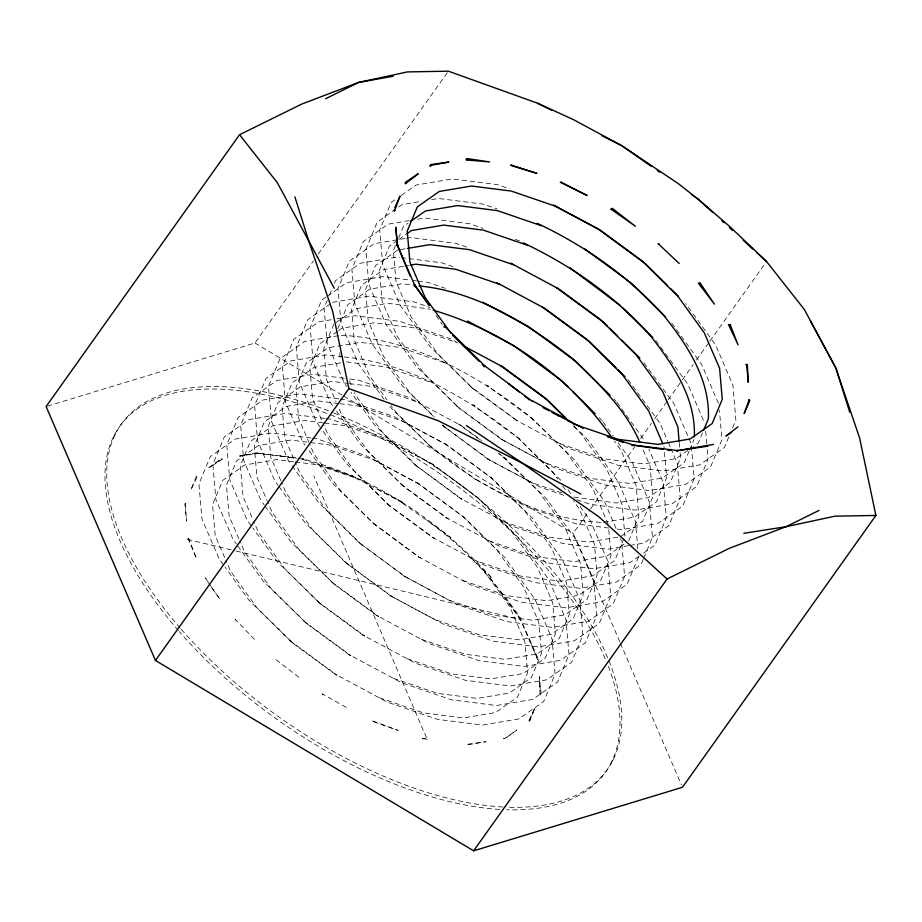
<?xml version="1.0" encoding="UTF-8"?>
<svg xmlns="http://www.w3.org/2000/svg" width="922" height="922" viewBox="0 0 922 922"><rect width="100%" height="100%" fill="white"/><g stroke="black" fill="none" stroke-linecap="round" stroke-linejoin="round"><path stroke-width="0.69" stroke-dasharray="4.61 3.46" d="M528.629 720.843L529.781 721.039L534.967 707.704L528.629 720.843L529.17 721.891L534.967 707.704M185.633 504.369L185.864 503.377L185.034 503.458L186.532 521.184L185.034 503.458M210.181 585.424L205.445 577.875L208.925 583.522M196.444 476.075L190.808 490.055L197.492 476.305L196.444 476.075L196.985 477.135M327.356 300.215L324.095 308.04L327.114 343.122L344.321 383.056L346.822 386.525M329.534 295.005L331.701 289.785M334.421 283.273L335.504 280.668L360.41 263.208L396.806 257.1L399.618 257.457M333.891 324.118L323.795 348.332L326.469 379.357L336.057 401.612M337.706 328.785L347.801 304.583L369.826 289.139L402.027 283.734L411.961 284.99M395.457 245.529L393.325 250.623L395.999 281.648L411.212 316.984L437.743 353.748L473.435 388.98L517.726 421.147L470.278 386.295L429.929 346.465L399.941 304.894L382.745 264.948L379.726 229.878L391.124 202.494L396.794 198.53M398.638 237.876L403.421 226.409L408.054 223.159M623.86 538.667L614.836 560.334L592.8 575.766L560.611 581.171L520.861 576.123L476.789 561.014M628.735 540.788L638.831 516.574L636.157 485.548L620.944 450.213L614.306 441.027M638.531 556.865L627.121 584.248L602.216 601.697L565.82 607.817L520.895 602.101L471.061 585.009L418.058 556.611L372.937 523.085L332.588 483.255L308.432 449.763M643.199 559.493L641.032 564.702L616.127 582.151L579.731 588.271L534.795 582.554L484.972 565.474L431.957 537.065L389.994 506.236L346.499 463.708L320.672 427.912M643.752 558.179L652.442 537.33L649.422 502.248L632.215 462.302L618.051 442.675M689.137 451.158L684.366 462.625L662.33 478.057L630.141 483.474L590.391 478.414L546.32 463.305L501.487 439.356L459.525 408.527L416.029 365.999L386.041 324.44L368.835 284.495L365.815 249.413L377.225 222.041L393.072 210.931M689.668 449.878L693.92 439.679M702.518 432.891L698.265 443.079L693.632 446.329M728.806 437.028L724.462 447.447L699.556 464.907L663.16 471.015L618.236 465.31L568.401 448.219L515.398 419.821M732.61 427.9L735.871 420.075L732.852 384.993L715.656 345.058L685.657 303.488M490.02 577.61L520.354 619.492L537.48 659.115L538.171 658.585L520.607 619.411L520.965 618.639C494.93 581.275 464.365 546.746 426.898 520.457M113.602 436.567L115.388 434.066M47.471 406.141L254.933 343.007L313.296 260.995M318.297 253.965L448.369 71.178M619.814 641.804L573.115 533.365L589.792 509.935M590.622 508.76L634.809 446.663M640.652 438.457L651.485 423.233M654.827 418.542L667.332 400.966M668.162 399.791L681.508 381.051M682.338 379.876L693.183 364.639M696.513 359.96L709.018 342.385M709.859 341.209L766.551 261.537M611.401 762.275L613.176 759.774M209.029 467.731L221.349 458.626L222.525 459.133L209.029 467.731L220.738 459.49L221.764 459.767L221.349 458.626M401.324 195.36L416.041 185.045L452.437 178.926L497.361 184.642L509.486 188.803M398.73 206.966L402.13 204.592L421.723 201.296M397.636 240.262L389.51 245.955L379.426 270.169L382.1 301.194L397.313 336.53L423.843 373.295L459.525 408.527M398.788 239.455L405.749 234.58M326.123 297.034L321.594 300.203L310.195 327.575L313.215 362.657L330.41 402.603L332.911 406.06M327.264 296.239L346.511 282.754L382.907 276.635L410.982 280.207M397.647 250.058L375.611 265.49L365.515 289.704L368.189 320.741L383.402 356.065L409.933 392.841L434.4 416.998M330.341 303.88L307.694 319.75L296.285 347.121L299.304 382.204L316.511 422.138L319.842 426.759M336.207 322.493L355.927 308.686L388.116 303.269L430.528 309.239M337.383 331.471L319.98 343.664L309.896 367.878L312.57 398.903L322.712 422.46M338.535 330.664L342.016 328.22L374.205 322.815L413.955 327.863L458.027 342.984M687.835 450.397L676.241 458.522L644.04 463.927L604.302 458.868L560.23 443.759M620.61 536.685L642.646 521.241L652.73 497.027L650.068 466.002L642.173 447.689M624.102 544.038L606.711 556.231L574.51 561.636L534.772 556.577L490.7 541.468M639.084 556.266L630.026 562.616L593.63 568.724L548.705 563.008L498.871 545.928L445.868 517.53L403.905 486.689L360.398 444.173L336.242 410.682M643.614 553.096L654.931 545.156L666.341 517.784L663.321 482.702L648.892 449.21M188.053 538.529L188.595 538.171L196.536 558.617L188.053 538.529L188.641 539.266M258.898 453.278L239.72 456.033L257.745 452.506L258.898 453.278L295.708 457.508M431.531 199.648L438.526 198.472L483.451 204.188L496.923 208.798M409.218 220.6L388.231 224.127L363.314 241.576L351.904 268.959L354.924 304.03L372.131 343.975L402.119 385.546L434.4 417.412M417.62 219.194L424.616 218.007L469.552 223.723L483.013 228.345M405.115 238.498L374.32 243.673L349.415 261.122L338.005 288.494L341.025 323.576L358.22 363.522L384.048 399.318M406.51 238.256L410.716 237.553L455.641 243.27L469.114 247.891M400.436 249.585L407.443 248.41M403.329 266.308L383.736 269.593L361.701 285.036L351.616 309.25L354.279 340.276L369.503 375.611L386.906 399.733M404.735 266.066L408.93 265.363M332.6 302.289L368.996 296.181L413.92 301.897L430.09 307.429M331.298 319.715L318.701 321.836L293.784 339.284L282.374 366.668L285.394 401.738L302.6 441.684L305.101 445.153M336.887 318.782L355.085 315.716L400.021 321.432L449.844 338.524L456.183 341.901M338.386 335.735L304.79 341.382L279.885 358.831L268.475 386.203L271.494 421.285L288.69 461.231L291.191 464.688M340.794 362.842L314.206 367.302L292.17 382.745L282.086 406.959L284.748 437.985L294.902 461.542M603.726 522.313L634.52 517.138L656.545 501.706L666.641 477.492L663.967 446.467M617.809 537.157L588.42 542.09L548.682 537.042L504.599 521.921M628.539 545.663L607.54 549.189L562.604 543.473L512.782 526.381L459.767 497.984L414.658 464.458L374.309 424.627L350.982 392.299M629.933 545.421L643.936 543.07L668.842 525.621L680.252 498.249L677.232 463.167L671.124 448.991M468.48 744.607L486.055 741.714L467.638 744.284M298.002 458.488L303.811 459.191C376.533 478.322 440.509 521.921 490.977 577.068L491.011 578.059M239.72 456.033L257.134 453.37L296.642 458.292M423.544 738.891L422.322 738.142L427.163 739.214L313.757 475.902M401.024 257.63L441.742 262.816L455.203 267.426M412.388 280.392L416.594 280.922M418 281.106L427.831 282.351L445.338 288.356M341.186 335.262C411.892 338.87 476.501 374.032 530.911 417.297L574.418 459.824L604.406 501.384L616.057 528.444M342.719 356.768L327.275 354.797L290.879 360.917L265.974 378.366L254.564 405.749L257.584 440.831L274.791 480.765L278.121 485.387M344.125 356.941C408.688 362.968 466.797 397.739 517.012 436.844L562.178 481.664M346.395 361.897L386.134 366.956L430.217 382.065M344.263 378.274L313.376 374.344L276.98 380.463L252.063 397.912L240.665 425.284L243.685 460.366L260.88 500.312L264.211 504.933M349.876 378.988L358.301 380.06L408.123 397.14L461.138 425.549L481.549 440.555M348.101 383.425L332.496 381.443L300.295 386.848L278.271 402.28L268.175 426.494L270.849 457.531L280.991 481.077M349.519 383.61L372.234 386.491L416.306 401.6M338.777 398.892L299.466 393.89L263.07 399.998L238.164 417.459L226.754 444.83L229.774 479.913L246.981 519.847L251.971 526.785M340.183 399.065L344.39 399.606L394.224 416.686L447.228 445.084L492.348 478.61L532.697 518.441L562.685 560.011L579.892 599.957L582.911 635.039L571.502 662.411L546.596 679.86L510.2 685.98L465.264 680.263L415.442 663.183L362.427 634.774L320.464 603.933L276.969 561.417L252.812 527.937M338.455 403.502L318.586 400.978L286.396 406.395L264.36 421.827L254.276 446.041L256.938 477.066L267.08 500.623M339.872 403.686L358.324 406.037L402.395 421.147L447.228 445.084M324.878 418.427L285.555 413.425L249.171 419.545L224.253 436.993L212.844 464.365L215.863 499.447L233.07 539.393L236.401 544.015M326.273 418.611L330.491 419.141L380.313 436.233L433.328 464.63L478.437 498.157L518.786 537.987L548.774 579.558L565.981 619.492L569.001 654.574L557.591 681.946L532.686 699.406L496.29 705.514L451.365 699.798L401.531 682.718L348.528 654.32L306.565 623.479L263.058 580.964L237.231 545.167M323.126 422.864L304.675 420.524L272.486 425.929L250.45 441.373L240.365 465.587L243.039 496.612L253.181 520.169M324.556 423.048L344.425 425.572L388.496 440.693L433.328 464.63M310.968 437.973L271.656 432.971L235.26 439.079L210.354 456.54L198.945 483.912L201.964 518.994L219.159 558.939L224.161 565.866M312.374 438.146L316.58 438.688L366.414 455.768L419.418 484.177L464.538 517.703L504.887 557.522L534.875 599.093L552.071 639.038L555.09 674.12L543.692 701.492L518.775 718.941L482.39 725.061L437.454 719.344L387.632 702.264L334.617 673.855L292.654 643.026L249.159 600.499L224.991 567.018M293.899 461.772L276.865 459.605L244.676 465.011L222.64 480.454L212.556 504.668L215.218 535.694L225.371 559.251M295.317 461.945L316.603 464.653L360.686 479.774M600.902 522.371C537.538 519.086 480.212 486.505 431.715 447.608L389.222 406.083M608.808 528.041L576.515 523.927L526.692 506.846L473.678 478.437M617.233 529.113L621.44 529.643L657.835 523.535L682.753 506.074L694.151 478.702L691.131 443.62L673.936 403.675L641.931 360.122M427.163 739.214L422.933 738.603L422.933 739.744M280.38 455.906L295.708 458.292M187.443 539.393L234.718 550.699M236.101 551.022L520.354 619.492M449.878 537.987L450.962 538.321L450.628 537.238L402.58 503.239M302.07 459.087L351.893 476.167L403.191 502.375L403.894 503.527L377.928 489.478M515.34 239.432L519.374 240.815M444.116 362.519L400.044 347.41L360.306 342.35L328.117 347.767L306.081 363.199L295.985 387.413L298.659 418.45L308.801 441.995M561.798 492.913L532.42 482.84L487.588 458.902L442.468 425.376L489.905 460.239L540.592 487.3L566.177 496.082M573.818 497.039L616.23 503.009L648.42 497.603L670.455 482.16L680.551 457.946L679.814 449.487M576.953 499.77L590.426 504.392L635.35 510.108L671.746 503.988L696.652 486.539L708.061 459.156L706.851 445.13M462.89 580.549L506.962 595.658L546.7 600.718L578.889 595.312L600.925 579.869L611.021 555.655L608.704 528.859M421.17 639.177L465.241 654.286L504.979 659.345L537.18 653.928L559.205 638.497L569.3 614.283L566.627 583.257L551.414 547.922L524.883 511.157L489.19 475.925M407.259 658.723L451.331 673.832L491.08 678.88L523.27 673.475L545.305 658.043L555.39 633.829L552.716 602.792L537.503 567.468L510.972 530.692L475.291 495.471M393.36 678.258L437.431 693.367L477.17 698.427L509.359 693.021L531.395 677.578L541.491 653.364L538.817 622.338L523.604 587.003L497.073 550.238L461.38 515.006M379.449 697.804L423.521 712.913L463.27 717.973L495.46 712.556L517.496 697.124L527.58 672.91L524.906 641.873L509.693 606.549L483.163 569.773M373.721 721.799L398.039 730.385L372.626 720.912L373.364 721.603M327.725 467.373L353.46 476.409L352.504 475.314M257.134 453.37L257.976 453.682L257.745 452.506M501.487 439.356L554.502 467.765L604.325 484.845L649.261 490.562L685.657 484.442L710.562 466.993L721.972 439.621L719.437 410.152M419.418 484.177L374.586 460.228L330.514 445.119L290.776 440.059L258.586 445.476L236.551 460.908L226.455 485.122L229.129 516.147L239.271 539.704M292.032 465.841L318.689 502.79L359.038 542.62L404.147 576.146L448.979 600.095L493.051 615.204L532.801 620.264L564.99 614.847L587.026 599.415L597.11 575.201L594.436 544.164L579.223 508.84L573.415 500.796M404.147 576.146L457.162 604.555L506.985 621.635L551.921 627.352L588.305 621.232L613.222 603.783L624.62 576.411L621.601 541.329L620.494 538.748M278.951 486.539L304.779 522.336L345.128 562.166L390.237 595.693L435.08 619.63L479.152 634.751L518.89 639.799L551.079 634.394L573.115 618.95L583.2 594.736L580.537 563.711L565.313 528.387L538.794 491.61L499.701 453.878M390.237 595.693L443.252 624.09L493.074 641.182L538.01 646.898L574.406 640.778L599.312 623.33L610.721 595.946L607.702 560.876L590.495 520.93L579.673 505.913M265.052 506.086L290.868 541.882L334.375 584.398L376.337 615.228L429.352 643.637L479.175 660.717L524.099 666.433L560.495 660.325L585.401 642.865L596.811 615.493L593.791 580.411L576.596 540.476L546.596 498.906L503.101 456.378M323.034 694.739L322.227 693.828L348.113 708.419M488.948 386.468L486.62 385.131L534.068 419.994M475.049 406.003L472.721 404.677L520.158 439.529M461.138 425.549L458.81 424.212L479.636 439.517M487.588 458.902L489.905 460.239M459.767 497.984L462.095 499.321L414.658 464.458M445.868 517.53L448.196 518.856L400.747 484.004M431.957 537.065L434.285 538.402L386.848 503.539M418.058 556.611L420.374 557.948L372.937 523.085M376.337 615.228L378.665 616.564L331.217 581.701M362.427 634.774L364.755 636.111L317.318 601.248M348.528 654.32L350.844 655.646L303.407 620.794M334.617 673.855L336.945 675.192L289.508 640.329M520.607 619.411L505.752 598.436M254.933 343.007L342.488 395.4M343.722 396.137L573.115 533.365M456.378 405.83L503.815 440.693M498.157 453.117L506.247 459.075M444.911 443.759L492.348 478.61M428.569 444.911L476.006 479.774M431 463.293L478.437 498.157M417.09 482.84L464.538 517.703M359.038 542.62L406.475 577.483M345.128 562.166L392.565 597.03M298.866 677.301L275.102 659.011L275.736 659.991M470.278 386.295L473.435 388.98M303.811 459.191L302.681 458.222L302.681 459.363M235.248 620.045L235.075 619.25L255.071 639.972M470.693 557.787L490.977 577.068M655.83 340.575L687.835 384.14L704.489 422.795M628.02 379.657L660.025 423.221L667.793 441.258M614.11 399.203L616.127 401.197M599.196 417.747L602.227 420.732M574.199 426.333L588.317 440.278L618.305 481.849L635.512 521.783L637.932 549.858M573.369 425.941L580.503 432.983L607.033 469.759L622.246 505.083L624.92 536.12M530.911 417.297L566.604 452.529L593.134 489.294L608.347 524.63M517.012 436.844L552.693 472.076L557.672 478.967M442.56 425.042L445.626 428.062M431.715 447.608L396.022 412.376L391.055 405.484M417.816 467.143L382.123 431.922L355.592 395.146L354.463 392.53M403.905 486.689L368.212 451.457L341.682 414.693L338.305 406.844M389.994 506.236L354.313 471.004L327.783 434.227L323.276 423.763M376.095 525.77L340.402 490.539L313.872 453.774L309.366 443.309M362.185 545.317L326.492 510.085L299.973 473.32L295.466 462.844M348.286 564.852L312.593 529.631L286.062 492.855L281.556 482.39M334.375 584.398L298.682 549.166L272.151 512.402L267.645 501.925M320.464 603.933L284.783 568.713L258.252 531.936L253.746 521.472M306.565 623.479L270.872 588.248L244.342 551.483L239.835 541.018M292.654 643.026L256.961 607.794L230.442 571.018L225.936 560.553M539.981 693.609L541.191 693.655L539.243 676.564L539.981 693.609L540.58 694.52L539.243 676.564M536.973 658.7L537.561 659.437L529.24 639.13M671.758 323.023L701.746 364.593L718.953 404.539M616.968 402.349L645.285 441.603M603.057 421.896L613.061 435.749M568.01 489.755L572.17 495.529M562.639 485.859L566.788 491.599M211 586.576L220.012 599.312L209.72 584.652M436.141 315.555L442.295 324.648M668.346 442.548L670.571 447.7M620.379 643.13L681.323 784.622M349.392 380.751L352.216 387.298M705.641 431.093L706.736 443.724M679.214 442.433L679.698 448.08M339.769 352.769L340.379 359.822M608.313 666.283A298.14 147.324 35.4 0 1 506.604 809.758M499.724 809.435A298.14 147.324 35.4 0 1 179.317 631.605M178.384 630.533A298.14 147.324 35.4 0 1 119.18 427.128A298.14 147.324 35.4 0 1 329.119 414.301M330.479 414.842A298.14 147.324 35.4 0 1 606.215 661.028M333.626 412.883A298.14 147.324 35.4 0 1 605.904 653.606A298.14 147.324 35.4 0 1 506.823 807.199M502.847 807.015A298.14 147.324 35.4 0 1 181.092 629.104M180.159 628.032A298.14 147.324 35.4 0 1 121.185 424.304A298.14 147.324 35.4 0 1 332.266 412.341M516.735 730.028L504.265 739.34L503.55 738.176L504.876 738.487L516.735 730.028"/><path stroke-width="1.38" d="M410.302 276.289L397.705 246.266L395.734 227.204L397.255 244.549L405.738 264.637L415.084 286.085L429.214 305.332L414.462 284.495M394.432 211.23L400.01 196.063L394.789 207.738M703.578 430.332L708.361 418.865C710.136 379.403 687.501 345.335 663.944 315.739C628.573 276.358 584.859 245.771 537.088 223.297M677.071 451.48L677.416 450.708L707.958 446.133M239.536 134.727L46.1 406.556L155.449 660.463L473.631 850.822L682.464 787.273L875.9 515.444L859.604 437.973L835.828 367.982L804.364 309.515L766.551 261.537L729.832 226.616L698.484 199.452L678.258 183.593L622.062 145.849L573.449 119.63L537.653 103.241L448.369 71.178L407.363 71.916L358.554 82.438L301.805 104.048L239.536 134.727L277.349 182.706L334.26 288.275M155.449 660.463L348.885 388.635L332.588 311.163L308.812 241.172L294.879 196.835M473.631 850.822L667.067 578.993L729.406 548.279L786.086 526.704L819.013 510.408M484.188 366.749L484.937 366.011L444.45 326.065M663.287 449.406L632.861 445.245L632.135 445.764L632.135 444.623L607.241 436.406L622.972 442.318M410.382 221.534L425.457 210.977L457.646 205.56L497.384 210.619L541.456 225.729M406.913 233.762L411.546 230.512L443.736 225.106L483.485 230.166L527.557 245.275M731.595 432.349L725.937 436.037L738.026 426.828M511.272 165.107L510.742 165.418L536.927 173.382L511.272 165.107L511.883 165.384M443.839 326.918L444.796 326.388L445.153 327.471M325.616 98.735L358.554 82.438L393.198 76.261M414.958 285.025L413.851 285.347L415.084 286.085M407.443 248.41L429.836 244.641L469.575 249.701L513.646 264.81M410.325 265.133L415.926 264.188L455.664 269.247L499.747 284.356M743.812 533.296L786.086 526.704L834.952 516.17L875.9 515.444M632.746 444.9L677.682 450.616L713.467 444.404M561.095 182.187L560.288 182.233L587.13 195.499L561.452 182.383M393.625 210.331L394.835 210.389M419.049 285.901C476.686 291.652 527.983 323.645 572.631 358.681C598.343 383.437 625.681 409.045 639.914 442.456M667.424 450.028L670.179 450.443M433.202 310.161C504.369 331.298 569.6 376.211 611.828 437.581M574.129 424.224L618.213 439.333L657.951 444.381L690.14 438.976L712.176 423.544L722.26 399.33L719.598 368.293L704.373 332.969L677.854 296.192L642.161 260.972L600.199 230.131L555.367 206.194L511.295 191.073L471.545 186.025L439.356 191.43L417.332 206.874L407.236 231.088L409.91 262.113L425.123 297.437L450.823 333.061M348.885 388.635L438.284 420.743L522.578 463.305L580.952 494.111M677.682 450.616L676.84 450.305L677.416 450.708M659.218 244.123L658.089 243.592L679.226 263.508M537.653 103.241L551.725 110.352M601.593 135.522L622.062 145.849L651.451 166.467M532.236 400.747L583.269 428.419M553.523 205.11L597.871 228.794L645.308 263.657L667.505 285.566M523.177 242.843C570.948 265.317 614.674 295.904 650.033 335.285C673.141 364.559 695.96 398.039 694.335 436.993M510.534 263.058L558.478 288.759L600.441 319.588L636.134 354.82L662.664 391.596L677.877 426.921L679.088 441.027M496.635 282.605L544.579 308.294L586.542 339.135L622.223 374.367L648.754 411.131L662.837 443.851M482.725 302.139L528.341 326.503L575.777 361.366L610.076 395.215M467.558 321.006L514.441 346.05L561.878 380.913L567.929 386.883M463.005 345.635L502.859 366.921L544.821 397.762L568.275 420.905M543 407.593L549.224 410.912M551.713 412.249L559.193 416.237M557.545 414.854L564.979 419.003M567.456 420.386L574.879 424.535M466.371 425.561L522.578 463.305L599.093 516.977L667.067 578.993M657.328 170.582L659.679 172.23M691.431 194.496L698.484 199.452L712.314 212.06M484.937 366.011L532.801 401.635M583.972 248.341L631.409 283.204L665.707 317.053M570.061 267.876L620.529 305.724M556.15 287.422L603.599 322.285L607.633 326.261M542.251 306.968L589.688 341.82L615.919 367.717M500.531 365.585L547.968 400.448L566.131 418.369M508.379 383.552L519.443 392.15M524.987 396.448L529.412 399.894M397.705 246.266L396.644 245.413L397.843 245.287L397.255 244.549M632.135 444.623L632.861 445.245M721.88 220.796L724.012 222.732M729.325 227.584L732.517 230.488M743.155 240.193L752.721 248.928M756.985 252.801L766.551 261.537M670.536 288.551L678.604 296.515M622.546 307.718L652.811 337.59M609.649 328.255L617.717 336.219M621.751 340.206L639.914 358.128M617.936 369.699L624.989 376.672M572.977 391.862L595.163 413.771M452.667 335.216L479.186 361.389M482.241 364.409L484.281 366.426M810.38 320.879L835.828 367.982L849.75 412.307M466.336 159.391L466.14 159.944L489.582 161.926L466.947 158.526L467.177 159.702L466.336 159.391M749.183 399.618L744.158 413.586L749.782 400.54L749.183 399.618M612.392 208.395L611.885 209.317L610.767 209.006L635.339 226.247L612.392 208.395M406.187 183.144L405.53 183.824L405.035 182.959L406.187 183.144L418.231 173.751L405.645 182.095L406.187 183.144M700.178 283.089L698.369 283.146L714.412 304.145L700.178 283.089M430.966 165.787L430.101 166.248L429.94 165.499L448.922 162.053L430.551 164.646L430.966 165.787M730.166 324.659L728.484 324.556L738.061 344.851L730.166 324.659M747.373 364.593L745.852 364.386L746.762 365.458L748.249 382.353L747.373 364.593"/></g></svg>
